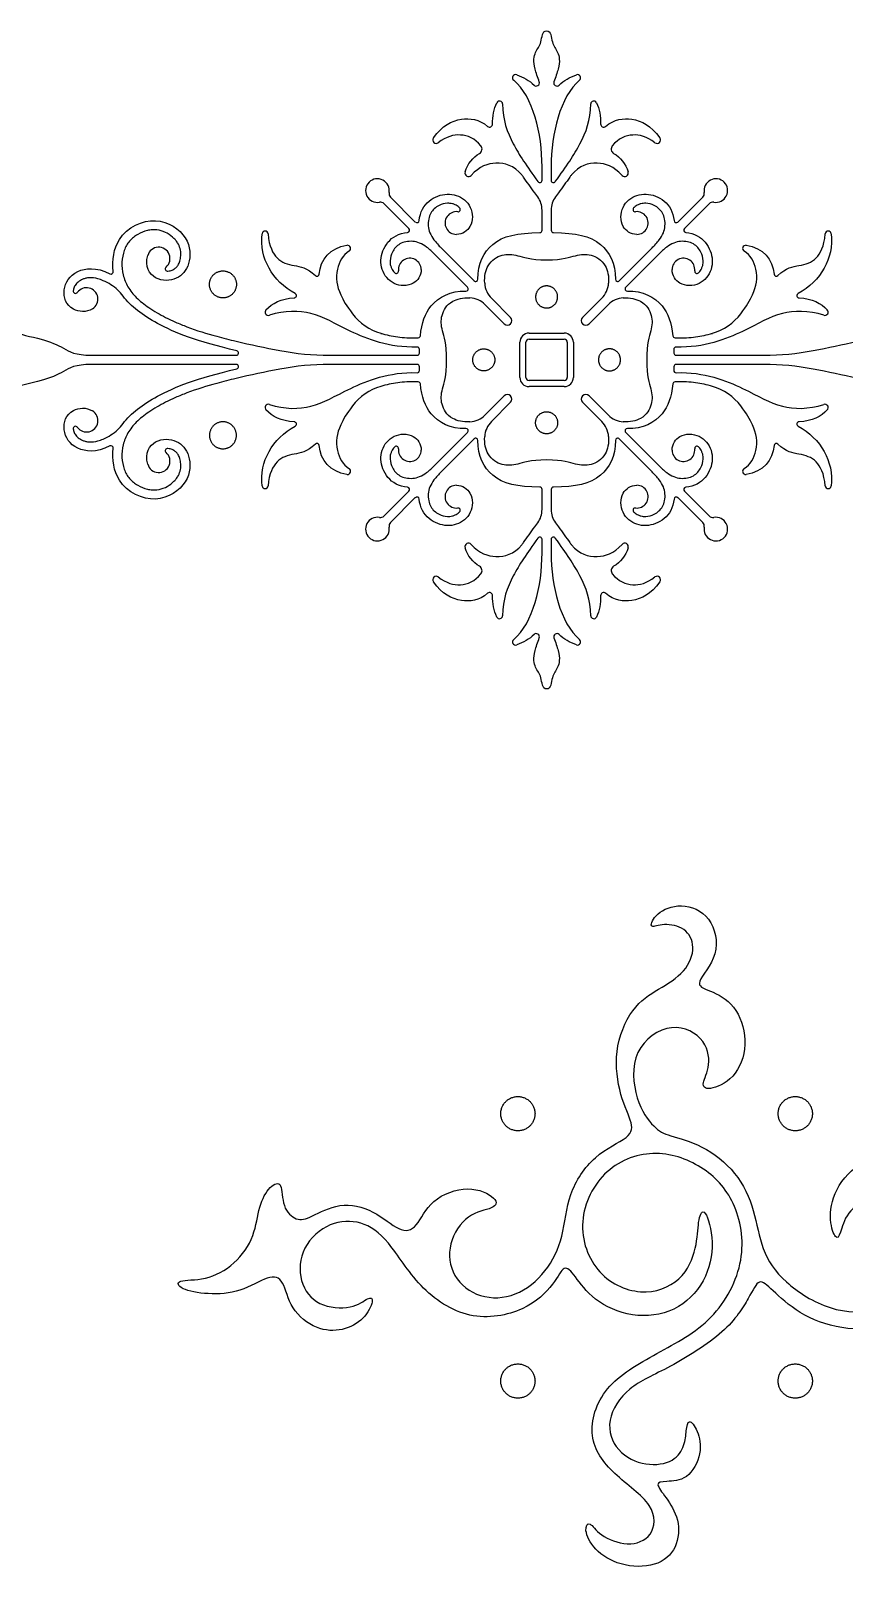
# Model space of a CAD drawing. Extents: x -103 to 101, y -110 to 99.
# Drawn here: x -30.74 to -6.83, y 4.17 to 49.3 of the extents above; entities that cross this region are included whole.
import ezdxf

# ---------------------------------------------------------------- set-up
doc = ezdxf.new("R2010")
doc.units = 0
doc.header["$MEASUREMENT"] = 0
doc.layers.add('LAYER_03', color=5, linetype='CONTINUOUS')

msp = doc.modelspace()

# ---------------------------------------------------------------- linework, layer by layer
at = {"layer": 'LAYER_03'}
for p, q in [((-15.712, 44.907), (-15.712, 45.301)), ((-15.444, 45.301), (-15.444, 44.907)), ((-20.165, 44.41), (-19.437, 43.682)), ((-15.839, 44.42), (-15.928, 44.543)), ((-15.228, 44.543), (-15.317, 44.42)), ((-11.72, 43.682), (-10.991, 44.41)), ((-19.626, 43.492), (-20.354, 44.221)), ((-15.712, 43.44), (-15.712, 44.031)), ((-15.444, 44.031), (-15.444, 43.44)), ((-10.802, 44.221), (-11.53, 43.492)), ((-18.675, 42.92), (-17.712, 41.957)), ((-13.444, 41.957), (-12.481, 42.92)), ((-17.902, 41.768), (-18.865, 42.731)), ((-12.291, 42.731), (-13.254, 41.768)), ((-17.388, 41.254), (-16.825, 40.691)), ((-16.636, 40.881), (-17.198, 41.443)), ((-13.958, 41.443), (-14.52, 40.881)), ((-14.331, 40.691), (-13.769, 41.254)), ((-16.095, 40.419), (-15.578, 40.419)), ((-16.095, 40.24), (-15.578, 40.24)), ((-15.578, 40.419), (-15.061, 40.419)), ((-15.578, 40.24), (-15.061, 40.24)), ((-28.946, 39.768), (-24.698, 39.768)), ((-21.967, 39.768), (-19.384, 39.768)), ((-16.363, 39.634), (-16.363, 40.151)), ((-16.185, 39.634), (-16.185, 40.151)), ((-14.971, 40.151), (-14.971, 39.634)), ((-14.793, 40.151), (-14.793, 39.634)), ((-11.772, 39.768), (-9.189, 39.768)), ((-24.698, 39.5), (-28.946, 39.5)), ((-19.384, 39.5), (-21.967, 39.5)), ((-16.363, 39.116), (-16.363, 39.634)), ((-16.185, 39.116), (-16.185, 39.634)), ((-14.971, 39.634), (-14.971, 39.116)), ((-14.793, 39.634), (-14.793, 39.116)), ((-9.189, 39.5), (-11.772, 39.5)), ((-15.578, 39.027), (-16.095, 39.027)), ((-15.578, 38.848), (-16.095, 38.848)), ((-15.061, 39.027), (-15.578, 39.027)), ((-15.061, 38.848), (-15.578, 38.848)), ((-16.825, 38.576), (-17.388, 38.014)), ((-17.198, 37.824), (-16.636, 38.387)), ((-14.52, 38.387), (-13.958, 37.824)), ((-13.769, 38.014), (-14.331, 38.576)), ((-18.865, 36.537), (-17.902, 37.5)), ((-13.254, 37.5), (-12.291, 36.537)), ((-17.712, 37.31), (-18.675, 36.347)), ((-12.481, 36.347), (-13.444, 37.31)), ((-20.354, 35.047), (-19.626, 35.775)), ((-15.712, 35.237), (-15.712, 35.828)), ((-15.444, 35.828), (-15.444, 35.237)), ((-11.53, 35.775), (-10.802, 35.047)), ((-19.437, 35.586), (-20.165, 34.858)), ((-10.991, 34.858), (-11.72, 35.586)), ((-15.928, 34.725), (-15.839, 34.847)), ((-15.317, 34.847), (-15.228, 34.725)), ((-15.712, 33.967), (-15.712, 34.361)), ((-15.444, 34.361), (-15.444, 33.967))]:
    msp.add_line(p, q, dxfattribs=at)
for centre, radius, start, end in [((-16.487, 47.919), 0.0924, 70.9914, 229.7928), ((-14.67, 47.919), 0.0924, 310.2072, 109.0086), ((-15.881, 47.769), 0.0924, 225.1482, 17.5878), ((-15.275, 47.769), 0.0924, 162.4122, 314.8518), ((-16.962, 47.149), 0.0886, 0.4575, 154.035), ((-14.194, 47.149), 0.0886, 25.965, 179.5425), ((-17.254, 46.56), 0.0898, 229.722, 2.0427), ((-13.902, 46.56), 0.0898, 177.9573, 310.278), ((-18.823, 46.092), 0.101, 144.1836, 307.4081), ((-12.333, 46.092), 0.101, 232.5919, 35.8164), ((-17.623, 45.825), 0.147, 300.6938, 38.6741), ((-13.534, 45.825), 0.147, 141.3259, 239.3062), ((-17.874, 45.125), 0.105, 163.5571, 317.1878), ((-13.282, 45.125), 0.105, 222.8122, 16.4429), ((-20.55, 44.606), 0.347, 350.1335, 279.8664), ((-17.112, 44.404), 1.042, 35.0439, 39.4346), ((-15.779, 44.907), 0.067, 215.8732, 0), ((-15.377, 44.907), 0.067, 180, 324.1268), ((-14.044, 44.404), 1.042, 140.5654, 144.9561), ((-10.606, 44.606), 0.347, 260.1336, 189.8665), ((-20.464, 44.111), 0.155, 45, 99.8664), ((-20.055, 44.52), 0.155, 170.1338, 225.0004), ((-16.373, 44.031), 0.661, 360, 36.1253), ((-14.784, 44.031), 0.661, 143.8747, 180), ((-11.101, 44.52), 0.155, 314.9996, 9.8662), ((-10.692, 44.111), 0.155, 80.1336, 135), ((-18.229, 43.653), 0.334, 83.3877, 270), ((-18.183, 44.051), 0.067, 263.3877, 44.1076), ((-12.973, 44.051), 0.067, 135.8924, 276.6123), ((-12.927, 43.653), 0.334, 270, 96.6123), ((-23.852, 43.33), 0.0876, 4.5423, 173.7105), ((-19.673, 43.445), 0.067, 275.3954, 45), ((-19.389, 43.729), 0.067, 225, 354.6046), ((-15.779, 43.44), 0.067, 271.0121, 0), ((-15.377, 43.44), 0.067, 180, 268.9879), ((-11.767, 43.729), 0.067, 185.3954, 315), ((-11.483, 43.445), 0.067, 135, 264.6046), ((-7.305, 43.33), 0.0876, 6.2895, 175.4577), ((-26.98, 42.608), 0.334, 310.7353, 163.8737), ((-21.431, 42.905), 0.0943, 298.7203, 98.2044), ((-9.725, 42.905), 0.0943, 81.7956, 241.2797), ((-19.598, 42.285), 0.334, 0, 186.6123), ((-11.558, 42.285), 0.334, 353.3877, 180), ((-28.38, 42.222), 0.067, 243.318, 7.4501), ((-26.718, 42.305), 0.067, 130.7353, 276.7329), ((-22.327, 42.157), 0.067, 225.3243, 355.997), ((-19.996, 42.239), 0.067, 225.8924, 6.6123), ((-17.665, 42.005), 0.067, 225, 1.5638), ((-13.491, 42.005), 0.067, 178.4362, 315), ((-11.16, 42.239), 0.067, 173.3877, 314.1076), ((-8.829, 42.157), 0.067, 184.003, 314.6757), ((-29.423, 41.653), 0.067, 172.6303, 324.0724), ((-29.099, 41.418), 0.334, 302.1211, 144.0724), ((-29.078, 40.729), 1.31, 36.2822, 57.9444), ((-22.998, 41.522), 0.067, 272.8313, 61.1801), ((-17.949, 41.721), 0.067, 268.4362, 45), ((-16.711, 41.93), 0.689, 183.6851, 225), ((-14.445, 41.93), 0.689, 315, 356.3149), ((-13.207, 41.721), 0.067, 135, 271.5638), ((-8.158, 41.522), 0.067, 118.8199, 267.1687), ((-23.754, 41.038), 0.0985, 136.8212, 287.7103), ((-17.875, 40.767), 0.689, 45, 86.3149), ((-13.281, 40.767), 0.689, 93.6851, 135), ((-7.402, 41.038), 0.0985, 252.2897, 43.1788), ((-20.009, 41.945), 1.594, 216.8262, 253.9504), ((-16.73, 40.786), 0.134, 225, 45), ((-14.426, 40.786), 0.134, 135, 315), ((-11.147, 41.945), 1.594, 286.0496, 323.1738), ((-19.355, 40.347), 0.067, 272.5837, 353.7781), ((-16.095, 40.151), 0.268, 90, 180), ((-16.095, 40.151), 0.0893, 90, 180), ((-15.061, 40.151), 0.268, 360, 90), ((-15.061, 40.151), 0.0893, 0, 90), ((-11.801, 40.347), 0.067, 186.2219, 267.4163), ((-24.698, 39.835), 0.067, 270, 76.8379), ((-21.967, 47.389), 7.621, 259.043, 270), ((-19.382, 39.944), 0.067, 358.2504, 91.9481), ((-19.384, 39.835), 0.067, 270, 359.6913), ((-11.775, 39.944), 0.067, 88.0519, 181.7496), ((-11.772, 39.835), 0.067, 180.3087, 270), ((-9.189, 47.389), 7.621, 270, 280.957), ((-24.698, 39.433), 0.067, 283.1621, 90), ((-21.967, 31.878), 7.621, 90, 100.957), ((-19.384, 39.433), 0.067, 0.3087, 90), ((-19.382, 39.323), 0.067, 268.0519, 1.7496), ((-11.775, 39.323), 0.067, 178.2504, 271.9481), ((-11.772, 39.433), 0.067, 90, 179.6913), ((-9.189, 31.878), 7.621, 79.043, 90), ((-20.009, 37.323), 1.594, 106.0496, 143.1738), ((-19.355, 38.921), 0.067, 6.2219, 87.4163), ((-16.095, 39.116), 0.268, 180, 270), ((-16.095, 39.116), 0.0893, 180, 270), ((-15.061, 39.116), 0.0893, 270, 360), ((-15.061, 39.116), 0.268, 270, 0), ((-11.801, 38.921), 0.067, 92.5837, 173.7781), ((-11.147, 37.323), 1.594, 36.8262, 73.9504), ((-16.73, 38.481), 0.134, 315, 135), ((-14.426, 38.481), 0.134, 45, 225), ((-29.099, 37.849), 0.334, 215.9276, 57.8789), ((-23.754, 38.23), 0.0985, 72.2897, 223.1788), ((-17.875, 38.501), 0.689, 273.6851, 315), ((-13.281, 38.501), 0.689, 225, 266.3149), ((-7.402, 38.23), 0.0985, 316.8212, 107.7103), ((-29.423, 37.614), 0.067, 35.9276, 187.3697), ((-29.078, 38.539), 1.31, 302.0556, 323.7178), ((-22.998, 37.746), 0.067, 298.8199, 87.1687), ((-17.949, 37.547), 0.067, 315, 91.5638), ((-16.711, 37.337), 0.689, 135, 176.3149), ((-14.445, 37.337), 0.689, 3.6851, 45), ((-13.207, 37.547), 0.067, 88.4362, 225), ((-8.158, 37.746), 0.067, 92.8313, 241.1801), ((-28.38, 37.046), 0.067, 352.5499, 116.682), ((-26.718, 36.963), 0.067, 83.2671, 229.2647), ((-22.327, 37.111), 0.067, 4.003, 134.6757), ((-19.996, 37.029), 0.067, 353.3877, 134.1076), ((-19.598, 36.982), 0.334, 173.3877, 360), ((-17.665, 37.263), 0.067, 358.4362, 135), ((-13.491, 37.263), 0.067, 45, 181.5638), ((-11.558, 36.982), 0.334, 180, 6.6123), ((-11.16, 37.029), 0.067, 45.8924, 186.6123), ((-8.829, 37.111), 0.067, 45.3243, 175.997), ((-26.98, 36.659), 0.334, 196.1263, 49.2647), ((-21.431, 36.362), 0.0943, 261.7956, 61.2797), ((-9.725, 36.362), 0.0943, 118.7203, 278.2044), ((-23.852, 35.938), 0.0876, 186.2895, 355.4577), ((-19.673, 35.823), 0.067, 315, 84.6046), ((-18.229, 35.614), 0.334, 90, 276.6123), ((-15.779, 35.828), 0.067, 360, 88.9879), ((-15.377, 35.828), 0.067, 91.0121, 180), ((-12.927, 35.614), 0.334, 263.3877, 90), ((-11.483, 35.823), 0.067, 95.3954, 225), ((-7.305, 35.938), 0.0876, 184.5423, 353.7105), ((-19.389, 35.538), 0.067, 5.3954, 135), ((-18.183, 35.216), 0.067, 315.8924, 96.6123), ((-16.373, 35.237), 0.661, 323.8747, 0), ((-14.784, 35.237), 0.661, 180, 216.1253), ((-12.973, 35.216), 0.067, 83.3877, 224.1076), ((-11.767, 35.538), 0.067, 45, 174.6046), ((-20.55, 34.662), 0.347, 80.1336, 9.8665), ((-20.464, 35.157), 0.155, 260.1336, 315), ((-20.055, 34.748), 0.155, 134.9996, 189.8662), ((-11.101, 34.748), 0.155, 350.1338, 45.0004), ((-10.606, 34.662), 0.347, 170.1335, 99.8664), ((-10.692, 35.157), 0.155, 225, 279.8664), ((-15.779, 34.361), 0.067, 360, 144.1268), ((-15.377, 34.361), 0.067, 35.8732, 180), ((-17.874, 34.143), 0.105, 42.8122, 196.4429), ((-17.112, 34.863), 1.042, 320.5654, 324.9561), ((-14.044, 34.863), 1.042, 215.0439, 219.4346), ((-13.282, 34.143), 0.105, 343.5571, 137.1878), ((-17.623, 33.443), 0.147, 321.3259, 59.3062), ((-13.534, 33.443), 0.147, 120.6938, 218.6741), ((-18.823, 33.176), 0.101, 52.5919, 215.8164), ((-12.333, 33.176), 0.101, 324.1836, 127.4081), ((-17.254, 32.707), 0.0898, 357.9573, 130.278), ((-13.902, 32.707), 0.0898, 49.722, 182.0427), ((-16.962, 32.118), 0.0886, 205.965, 359.5425), ((-14.194, 32.118), 0.0886, 180.4575, 334.035), ((-16.487, 31.348), 0.0924, 130.2072, 289.0086), ((-15.881, 31.499), 0.0924, 342.4122, 134.8518), ((-15.275, 31.499), 0.0924, 45.1482, 197.5878), ((-14.67, 31.348), 0.0924, 250.9914, 49.7928)]:
    msp.add_arc(centre, radius, start, end, dxfattribs=at)
for points, knots in [([(-15.793, 47.797), (-15.837, 47.936), (-15.992, 48.322), (-15.923, 48.709), (-15.712, 48.907), (-15.712, 49.301), (-15.578, 49.301)], [1929.3702799, 1929.3702799, 1929.3702799, 1929.3702799, 1929.4959768, 1929.7481571, 1930.0003375, 1930.2525179, 1930.2525179, 1930.2525179, 1930.2525179]), ([(-15.578, 49.301), (-15.444, 49.301), (-15.444, 48.907), (-15.233, 48.709), (-15.164, 48.322), (-15.319, 47.936), (-15.363, 47.797)], [1930.2525179, 1930.2525179, 1930.2525179, 1930.2525179, 1930.5046982, 1930.7568786, 1931.009059, 1931.1347558, 1931.1347558, 1931.1347558, 1931.1347558]), ([(-16.873, 47.15), (-16.869, 46.67), (-16.618, 45.999), (-16.167, 45.329), (-15.833, 44.868)], [1926.157896, 1926.157896, 1926.157896, 1926.157896, 1926.766564, 1927.340846, 1927.340846, 1927.340846, 1927.340846]), ([(-15.323, 44.868), (-14.989, 45.329), (-14.538, 45.999), (-14.287, 46.67), (-14.283, 47.15)], [1933.16419, 1933.16419, 1933.16419, 1933.16419, 1933.738472, 1934.34714, 1934.34714, 1934.34714, 1934.34714]), ([(-18.905, 46.151), (-18.641, 46.517), (-18.131, 46.78), (-17.563, 46.704), (-17.312, 46.492)], [1924.7886051, 1924.7886051, 1924.7886051, 1924.7886051, 1925.2639073, 1925.6861257, 1925.6861257, 1925.6861257, 1925.6861257]), ([(-13.844, 46.492), (-13.593, 46.704), (-13.025, 46.78), (-12.515, 46.517), (-12.251, 46.151)], [1934.81891, 1934.81891, 1934.81891, 1934.81891, 1935.2411285, 1935.7164306, 1935.7164306, 1935.7164306, 1935.7164306]), ([(-17.508, 45.917), (-17.689, 46.144), (-18.104, 46.306), (-18.52, 46.197), (-18.762, 46.012)], [1923.9194874, 1923.9194874, 1923.9194874, 1923.9194874, 1924.2930217, 1924.6597912, 1924.6597912, 1924.6597912, 1924.6597912]), ([(-12.394, 46.012), (-12.637, 46.197), (-13.052, 46.306), (-13.467, 46.144), (-13.648, 45.917)], [1935.8452445, 1935.8452445, 1935.8452445, 1935.8452445, 1936.212014, 1936.5855484, 1936.5855484, 1936.5855484, 1936.5855484]), ([(-16.307, 45.066), (-16.54, 45.344), (-17.046, 45.488), (-17.55, 45.32), (-17.797, 45.053)], [1922.491994, 1922.491994, 1922.491994, 1922.491994, 1922.9342977, 1923.3409476, 1923.3409476, 1923.3409476, 1923.3409476]), ([(-13.359, 45.053), (-13.606, 45.32), (-14.11, 45.488), (-14.616, 45.344), (-14.849, 45.066)], [1937.1640881, 1937.1640881, 1937.1640881, 1937.1640881, 1937.570738, 1938.0130418, 1938.0130418, 1938.0130418, 1938.0130418]), ([(-19.322, 43.723), (-19.311, 43.844), (-19.214, 44.182), (-18.786, 44.502), (-18.216, 44.531), (-17.749, 44.161), (-17.728, 43.55), (-18.043, 43.32), (-18.229, 43.32)], [1916.475596, 1916.475596, 1916.475596, 1916.475596, 1916.633579, 1916.93417, 1917.234761, 1917.535353, 1917.835944, 1918.069764, 1918.069764, 1918.069764, 1918.069764]), ([(-18.135, 44.098), (-18.14, 44.103), (-18.178, 44.141), (-18.248, 44.186), (-18.365, 44.228), (-18.53, 44.243), (-18.718, 44.19), (-18.884, 44.081), (-18.995, 43.945), (-19.054, 43.767), (-19.067, 43.567), (-19.015, 43.352), (-18.878, 43.134), (-18.751, 42.996), (-18.675, 42.92)], [1918.6302002, 1918.6302002, 1918.6302002, 1918.6302002, 1918.6395794, 1918.7023862, 1918.7410684, 1918.8058199, 1918.9222995, 1918.9975612, 1919.0713348, 1919.1542067, 1919.2467452, 1919.338637, 1919.4460057, 1919.5902885, 1919.5902885, 1919.5902885, 1919.5902885]), ([(-12.927, 43.32), (-13.113, 43.32), (-13.428, 43.55), (-13.407, 44.161), (-12.941, 44.531), (-12.37, 44.502), (-11.942, 44.182), (-11.845, 43.844), (-11.834, 43.723)], [1942.435271, 1942.435271, 1942.435271, 1942.435271, 1942.669092, 1942.969683, 1943.270274, 1943.570865, 1943.871457, 1944.02944, 1944.02944, 1944.02944, 1944.02944]), ([(-12.481, 42.92), (-12.405, 42.996), (-12.278, 43.134), (-12.141, 43.352), (-12.089, 43.567), (-12.102, 43.767), (-12.161, 43.945), (-12.272, 44.081), (-12.439, 44.19), (-12.626, 44.243), (-12.791, 44.228), (-12.908, 44.186), (-12.978, 44.141), (-13.016, 44.103), (-13.021, 44.098)], [1940.9147472, 1940.9147472, 1940.9147472, 1940.9147472, 1941.0590301, 1941.1663988, 1941.2582905, 1941.350829, 1941.4337009, 1941.5074746, 1941.5827362, 1941.6992159, 1941.7639674, 1941.8026496, 1941.8654563, 1941.8748355, 1941.8748355, 1941.8748355, 1941.8748355]), ([(-28.313, 42.231), (-28.357, 42.564), (-28.21, 43.396), (-27.015, 43.939), (-26.033, 43.239), (-26.039, 42.393), (-26.41, 41.967), (-27.093, 41.921), (-27.398, 42.361), (-27.3, 42.701)], [1891.234993, 1891.234993, 1891.234993, 1891.234993, 1891.652017, 1892.250054, 1892.848092, 1893.446129, 1894.044166, 1894.642204, 1895.207058, 1895.207058, 1895.207058, 1895.207058]), ([(-26.71, 42.238), (-26.687, 42.241), (-26.625, 42.253), (-26.536, 42.288), (-26.451, 42.353), (-26.386, 42.448), (-26.342, 42.576), (-26.321, 42.732), (-26.341, 42.907), (-26.405, 43.052), (-26.489, 43.162), (-26.602, 43.275), (-26.779, 43.392), (-26.989, 43.453), (-27.17, 43.457), (-27.364, 43.427), (-27.604, 43.333), (-27.807, 43.168), (-27.929, 42.996), (-28.021, 42.791), (-28.074, 42.495), (-28.04, 42.125), (-27.897, 41.763), (-27.682, 41.502), (-27.463, 41.308), (-27.182, 41.103), (-26.852, 40.914), (-26.475, 40.734), (-25.978, 40.533), (-25.382, 40.349), (-24.469, 40.118), (-23.847, 39.99), (-23.415, 39.907)], [1895.839447, 1895.839447, 1895.839447, 1895.839447, 1895.8717, 1895.922895, 1895.967197, 1896.014538, 1896.075224, 1896.147879, 1896.225364, 1896.309559, 1896.357754, 1896.410676, 1896.523766, 1896.640231, 1896.700711, 1896.765693, 1896.903692, 1897.043197, 1897.112494, 1897.185306, 1897.344173, 1897.512603, 1897.680594, 1897.860833, 1897.962505, 1898.073883, 1898.327985, 1898.472319, 1898.635312, 1899.047207, 1899.310118, 1899.900696, 1899.900696, 1899.900696, 1899.900696]), ([(-23.764, 43.336), (-23.734, 42.959), (-23.502, 42.533), (-23.051, 42.397), (-22.618, 42.35), (-22.374, 42.109)], [1905.63089, 1905.63089, 1905.63089, 1905.63089, 1905.957108, 1906.326223, 1906.646345, 1906.646345, 1906.646345, 1906.646345]), ([(-19.264, 42.285), (-19.264, 42.099), (-19.495, 41.784), (-20.105, 41.805), (-20.476, 42.271), (-20.446, 42.842), (-20.126, 43.27), (-19.788, 43.367), (-19.667, 43.378)], [1912.903853, 1912.903853, 1912.903853, 1912.903853, 1913.137674, 1913.438265, 1913.738856, 1914.039448, 1914.340039, 1914.498022, 1914.498022, 1914.498022, 1914.498022]), ([(-17.598, 42.007), (-17.61, 42.46), (-17.202, 43.216), (-16.445, 43.361), (-15.778, 43.373)], [1920.27175, 1920.27175, 1920.27175, 1920.27175, 1920.899412, 1921.636772, 1921.636772, 1921.636772, 1921.636772]), ([(-15.378, 43.373), (-14.711, 43.361), (-13.954, 43.216), (-13.546, 42.46), (-13.558, 42.007)], [1938.868264, 1938.868264, 1938.868264, 1938.868264, 1939.605623, 1940.233286, 1940.233286, 1940.233286, 1940.233286]), ([(-11.489, 43.378), (-11.368, 43.367), (-11.03, 43.27), (-10.71, 42.842), (-10.681, 42.271), (-11.051, 41.805), (-11.661, 41.784), (-11.892, 42.099), (-11.892, 42.285)], [1946.007014, 1946.007014, 1946.007014, 1946.007014, 1946.164997, 1946.465588, 1946.766179, 1947.066771, 1947.367362, 1947.601182, 1947.601182, 1947.601182, 1947.601182]), ([(-8.782, 42.109), (-8.538, 42.35), (-8.105, 42.397), (-7.654, 42.533), (-7.422, 42.959), (-7.392, 43.336)], [1953.858691, 1953.858691, 1953.858691, 1953.858691, 1954.178813, 1954.547928, 1954.874145, 1954.874145, 1954.874145, 1954.874145]), ([(-7.741, 39.907), (-7.309, 39.99), (-6.687, 40.118), (-5.774, 40.349), (-5.178, 40.533), (-4.681, 40.734), (-4.304, 40.914), (-3.975, 41.103), (-3.693, 41.308), (-3.474, 41.502), (-3.259, 41.763), (-3.116, 42.125), (-3.082, 42.495), (-3.135, 42.791), (-3.227, 42.996), (-3.349, 43.168), (-3.552, 43.333), (-3.792, 43.427), (-3.987, 43.457), (-4.167, 43.453), (-4.377, 43.392), (-4.554, 43.275), (-4.667, 43.162), (-4.751, 43.052), (-4.815, 42.907), (-4.835, 42.732), (-4.814, 42.576), (-4.77, 42.448), (-4.705, 42.353), (-4.62, 42.288), (-4.531, 42.253), (-4.47, 42.241), (-4.446, 42.238)], [1960.60434, 1960.60434, 1960.60434, 1960.60434, 1961.194917, 1961.457829, 1961.869724, 1962.032717, 1962.177051, 1962.431153, 1962.542531, 1962.644203, 1962.824441, 1962.992433, 1963.160863, 1963.319729, 1963.392542, 1963.461839, 1963.601344, 1963.739343, 1963.804324, 1963.864805, 1963.98127, 1964.09436, 1964.147282, 1964.195477, 1964.279671, 1964.357156, 1964.429812, 1964.490497, 1964.537839, 1964.582141, 1964.633336, 1964.665589, 1964.665589, 1964.665589, 1964.665589]), ([(-18.865, 42.731), (-18.941, 42.807), (-19.078, 42.934), (-19.297, 43.071), (-19.511, 43.123), (-19.711, 43.11), (-19.889, 43.051), (-20.025, 42.94), (-20.134, 42.773), (-20.187, 42.586), (-20.173, 42.421), (-20.131, 42.304), (-20.085, 42.234), (-20.047, 42.196), (-20.042, 42.191)], [1911.3833293, 1911.3833293, 1911.3833293, 1911.3833293, 1911.5276123, 1911.634981, 1911.7268727, 1911.8194112, 1911.9022831, 1911.9760567, 1912.0513184, 1912.167798, 1912.2325495, 1912.2712317, 1912.3340384, 1912.3434176, 1912.3434176, 1912.3434176, 1912.3434176]), ([(-11.114, 42.191), (-11.109, 42.196), (-11.071, 42.234), (-11.025, 42.304), (-10.983, 42.421), (-10.969, 42.586), (-11.022, 42.773), (-11.131, 42.94), (-11.267, 43.051), (-11.445, 43.11), (-11.645, 43.123), (-11.859, 43.071), (-12.078, 42.934), (-12.216, 42.807), (-12.291, 42.731)], [1948.1616181, 1948.1616181, 1948.1616181, 1948.1616181, 1948.1709973, 1948.2338041, 1948.2724863, 1948.3372377, 1948.4537174, 1948.528979, 1948.6027526, 1948.6856246, 1948.7781631, 1948.8700548, 1948.9774234, 1949.1217064, 1949.1217064, 1949.1217064, 1949.1217064]), ([(-21.386, 42.823), (-21.566, 42.724), (-21.822, 42.227), (-21.708, 41.627), (-21.455, 41.216), (-21.285, 40.989)], [1907.492785, 1907.492785, 1907.492785, 1907.492785, 1907.827069, 1908.254534, 1908.541941, 1908.541941, 1908.541941, 1908.541941]), ([(-17.398, 41.886), (-17.412, 42.092), (-17.307, 42.515), (-16.875, 42.756), (-16.45, 42.727), (-16.07, 42.573), (-15.578, 42.573)], [140.608349, 140.608349, 140.608349, 140.608349, 140.825646, 141.140637, 141.455628, 141.770619, 141.770619, 141.770619, 141.770619]), ([(-15.578, 42.573), (-15.086, 42.573), (-14.706, 42.727), (-14.281, 42.756), (-13.849, 42.515), (-13.744, 42.092), (-13.758, 41.886)], [141.770619, 141.770619, 141.770619, 141.770619, 142.08561, 142.400602, 142.715593, 142.93289, 142.93289, 142.93289, 142.93289]), ([(-9.871, 40.989), (-9.701, 41.216), (-9.448, 41.627), (-9.334, 42.227), (-9.59, 42.724), (-9.77, 42.823)], [1951.963094, 1951.963094, 1951.963094, 1951.963094, 1952.250502, 1952.677967, 1953.012251, 1953.012251, 1953.012251, 1953.012251]), ([(-28.921, 41.136), (-29.112, 41.016), (-29.657, 41.081), (-29.858, 41.709), (-29.48, 42.296), (-28.82, 42.368), (-28.41, 42.162)], [1889.565686, 1889.565686, 1889.565686, 1889.565686, 1889.865353, 1890.313201, 1890.761049, 1891.169997, 1891.169997, 1891.169997, 1891.169997]), ([(-28.383, 41.839), (-28.455, 41.884), (-28.579, 41.952), (-28.792, 42.029), (-28.968, 42.053), (-29.118, 42.033), (-29.231, 41.996), (-29.344, 41.932), (-29.437, 41.828), (-29.477, 41.733), (-29.487, 41.677), (-29.489, 41.662)], [1888.3608556, 1888.3608556, 1888.3608556, 1888.3608556, 1888.4751152, 1888.5503727, 1888.6653146, 1888.7110997, 1888.7524558, 1888.8242338, 1888.8831931, 1888.9384413, 1888.9596265, 1888.9596265, 1888.9596265, 1888.9596265]), ([(-19.289, 40.339), (-19.247, 40.723), (-19.045, 41.32), (-18.404, 41.666), (-17.951, 41.654)], [1909.544557, 1909.544557, 1909.544557, 1909.544557, 1910.074206, 1910.701868, 1910.701868, 1910.701868, 1910.701868]), ([(-13.205, 41.654), (-12.752, 41.666), (-12.111, 41.32), (-11.909, 40.723), (-11.867, 40.339)], [1949.803168, 1949.803168, 1949.803168, 1949.803168, 1950.43083, 1950.960478, 1950.960478, 1950.960478, 1950.960478]), ([(-32.042, 41.235), (-31.945, 40.855), (-31.378, 40.425), (-30.363, 40.259), (-29.754, 39.983), (-29.44, 39.768), (-28.946, 39.768)], [1883.506672, 1883.506672, 1883.506672, 1883.506672, 1883.895683, 1884.323059, 1884.750435, 1885.177811, 1885.177811, 1885.177811, 1885.177811]), ([(-24.683, 39.9), (-25.866, 40.177), (-27.066, 40.65), (-27.798, 41.2), (-28.022, 41.504)], [1887.1678067, 1887.1678067, 1887.1678067, 1887.1678067, 1887.6847633, 1888.1389616, 1888.1389616, 1888.1389616, 1888.1389616]), ([(-19.384, 40.011), (-20.208, 39.983), (-21.526, 40.513), (-22.401, 41.079), (-23.264, 41.091), (-23.724, 40.944)], [1901.847046, 1901.847046, 1901.847046, 1901.847046, 1902.555867, 1903.28513, 1903.949684, 1903.949684, 1903.949684, 1903.949684]), ([(-18.518, 39.634), (-18.518, 40.126), (-18.671, 40.506), (-18.7, 40.931), (-18.459, 41.363), (-18.036, 41.467), (-17.83, 41.454)], [138.099968, 138.099968, 138.099968, 138.099968, 138.414959, 138.72995, 139.044942, 139.262239, 139.262239, 139.262239, 139.262239]), ([(-13.326, 41.454), (-13.12, 41.467), (-12.697, 41.363), (-12.456, 40.931), (-12.485, 40.506), (-12.638, 40.126), (-12.638, 39.634)], [144.279, 144.279, 144.279, 144.279, 144.496297, 144.811288, 145.126279, 145.44127, 145.44127, 145.44127, 145.44127]), ([(-7.432, 40.944), (-7.892, 41.091), (-8.756, 41.079), (-9.63, 40.513), (-10.948, 39.983), (-11.772, 40.011)], [1956.555352, 1956.555352, 1956.555352, 1956.555352, 1957.219906, 1957.949168, 1958.657989, 1958.657989, 1958.657989, 1958.657989]), ([(-20.45, 40.412), (-20.43, 40.407), (-20.247, 40.356), (-19.883, 40.284), (-19.532, 40.272), (-19.352, 40.28)], [1909.0047015, 1909.0047015, 1909.0047015, 1909.0047015, 1909.0317304, 1909.2607342, 1909.5020439, 1909.5020439, 1909.5020439, 1909.5020439]), ([(-11.804, 40.28), (-11.624, 40.272), (-11.273, 40.284), (-10.909, 40.356), (-10.726, 40.407), (-10.706, 40.412)], [1951.0029918, 1951.0029918, 1951.0029918, 1951.0029918, 1951.2443015, 1951.4733053, 1951.5003342, 1951.5003342, 1951.5003342, 1951.5003342]), ([(-28.946, 39.5), (-29.44, 39.5), (-29.754, 39.284), (-30.363, 39.008), (-31.378, 38.842), (-31.945, 38.412), (-32.042, 38.032)], [1876.708921, 1876.708921, 1876.708921, 1876.708921, 1877.136297, 1877.563673, 1877.991049, 1878.38006, 1878.38006, 1878.38006, 1878.38006]), ([(-23.415, 39.361), (-23.847, 39.277), (-24.469, 39.15), (-25.382, 38.919), (-25.978, 38.735), (-26.475, 38.534), (-26.852, 38.353), (-27.182, 38.164), (-27.463, 37.96), (-27.682, 37.766), (-27.897, 37.505), (-28.04, 37.143), (-28.074, 36.772), (-28.021, 36.476), (-27.929, 36.271), (-27.807, 36.1), (-27.604, 35.935), (-27.364, 35.84), (-27.17, 35.811), (-26.989, 35.814), (-26.779, 35.876), (-26.602, 35.992), (-26.489, 36.106), (-26.405, 36.216), (-26.341, 36.36), (-26.321, 36.535), (-26.342, 36.692), (-26.386, 36.82), (-26.451, 36.914), (-26.536, 36.98), (-26.625, 37.015), (-26.687, 37.027), (-26.71, 37.03)], [1861.986036, 1861.986036, 1861.986036, 1861.986036, 1862.576614, 1862.839525, 1863.25142, 1863.414414, 1863.558747, 1863.812849, 1863.924227, 1864.025899, 1864.206138, 1864.37413, 1864.542559, 1864.701426, 1864.774238, 1864.843536, 1864.98304, 1865.121039, 1865.186021, 1865.246501, 1865.362967, 1865.476056, 1865.528978, 1865.577173, 1865.661368, 1865.738853, 1865.811508, 1865.872194, 1865.919535, 1865.963837, 1866.015032, 1866.047285, 1866.047285, 1866.047285, 1866.047285]), ([(-28.022, 37.763), (-27.798, 38.068), (-27.066, 38.618), (-25.866, 39.091), (-24.683, 39.368)], [1873.7477705, 1873.7477705, 1873.7477705, 1873.7477705, 1874.2019686, 1874.7189253, 1874.7189253, 1874.7189253, 1874.7189253]), ([(-23.724, 38.324), (-23.264, 38.177), (-22.401, 38.189), (-21.526, 38.755), (-20.208, 39.284), (-19.384, 39.256)], [1857.937049, 1857.937049, 1857.937049, 1857.937049, 1858.601602, 1859.330865, 1860.039686, 1860.039686, 1860.039686, 1860.039686]), ([(-17.83, 37.813), (-18.036, 37.8), (-18.459, 37.905), (-18.7, 38.337), (-18.671, 38.762), (-18.518, 39.141), (-18.518, 39.634)], [136.937698, 136.937698, 136.937698, 136.937698, 137.154995, 137.469986, 137.784977, 138.099968, 138.099968, 138.099968, 138.099968]), ([(-12.638, 39.634), (-12.638, 39.141), (-12.485, 38.762), (-12.456, 38.337), (-12.697, 37.905), (-13.12, 37.8), (-13.326, 37.813)], [145.44127, 145.44127, 145.44127, 145.44127, 145.756262, 146.071253, 146.386244, 146.603541, 146.603541, 146.603541, 146.603541]), ([(-11.772, 39.256), (-10.948, 39.284), (-9.63, 38.755), (-8.756, 38.189), (-7.892, 38.177), (-7.432, 38.324)], [2000.46535, 2000.46535, 2000.46535, 2000.46535, 2001.174171, 2001.903434, 2002.567987, 2002.567987, 2002.567987, 2002.567987]), ([(-4.446, 37.03), (-4.47, 37.027), (-4.531, 37.015), (-4.62, 36.98), (-4.705, 36.914), (-4.77, 36.82), (-4.814, 36.692), (-4.835, 36.535), (-4.815, 36.36), (-4.751, 36.216), (-4.667, 36.106), (-4.554, 35.992), (-4.377, 35.876), (-4.167, 35.814), (-3.987, 35.811), (-3.792, 35.84), (-3.552, 35.935), (-3.349, 36.1), (-3.227, 36.271), (-3.135, 36.476), (-3.082, 36.772), (-3.116, 37.143), (-3.259, 37.505), (-3.474, 37.766), (-3.693, 37.96), (-3.975, 38.164), (-4.304, 38.353), (-4.681, 38.534), (-5.178, 38.735), (-5.774, 38.919), (-6.687, 39.15), (-7.309, 39.277), (-7.741, 39.361)], [1994.45775, 1994.45775, 1994.45775, 1994.45775, 1994.490004, 1994.541198, 1994.5855, 1994.632842, 1994.693528, 1994.766183, 1994.843668, 1994.927863, 1994.976058, 1995.02898, 1995.142069, 1995.258534, 1995.319015, 1995.383997, 1995.521996, 1995.6615, 1995.730797, 1995.80361, 1995.962476, 1996.130906, 1996.298898, 1996.479136, 1996.580808, 1996.692187, 1996.946288, 1997.090622, 1997.253615, 1997.66551, 1997.928422, 1998.518999, 1998.518999, 1998.518999, 1998.518999]), ([(-19.352, 38.988), (-19.532, 38.996), (-19.883, 38.984), (-20.247, 38.912), (-20.43, 38.861), (-20.45, 38.855)], [2049.6212955, 2049.6212955, 2049.6212955, 2049.6212955, 2049.8626052, 2050.091609, 2050.1186379, 2050.1186379, 2050.1186379, 2050.1186379]), ([(-17.951, 37.614), (-18.404, 37.601), (-19.045, 37.948), (-19.247, 38.544), (-19.289, 38.928)], [2048.421471, 2048.421471, 2048.421471, 2048.421471, 2049.049134, 2049.578782, 2049.578782, 2049.578782, 2049.578782]), ([(-11.867, 38.928), (-11.909, 38.544), (-12.111, 37.948), (-12.752, 37.601), (-13.205, 37.614)], [2008.162861, 2008.162861, 2008.162861, 2008.162861, 2008.69251, 2009.320172, 2009.320172, 2009.320172, 2009.320172]), ([(-10.706, 38.855), (-10.726, 38.861), (-10.909, 38.912), (-11.273, 38.984), (-11.624, 38.996), (-11.804, 38.988)], [2007.6230052, 2007.6230052, 2007.6230052, 2007.6230052, 2007.6500341, 2007.8790379, 2008.1203477, 2008.1203477, 2008.1203477, 2008.1203477]), ([(-28.41, 37.105), (-28.82, 36.899), (-29.48, 36.972), (-29.858, 37.559), (-29.657, 38.186), (-29.112, 38.252), (-28.921, 38.132)], [1870.716735, 1870.716735, 1870.716735, 1870.716735, 1871.125683, 1871.573531, 1872.021379, 1872.321046, 1872.321046, 1872.321046, 1872.321046]), ([(-21.285, 38.279), (-21.455, 38.052), (-21.708, 37.641), (-21.822, 37.041), (-21.566, 36.544), (-21.386, 36.445)], [2050.581398, 2050.581398, 2050.581398, 2050.581398, 2050.868806, 2051.29627, 2051.630555, 2051.630555, 2051.630555, 2051.630555]), ([(-9.77, 36.445), (-9.59, 36.544), (-9.334, 37.041), (-9.448, 37.641), (-9.701, 38.052), (-9.871, 38.279)], [2006.111088, 2006.111088, 2006.111088, 2006.111088, 2006.445373, 2006.872838, 2007.160245, 2007.160245, 2007.160245, 2007.160245]), ([(-29.489, 37.606), (-29.487, 37.59), (-29.477, 37.534), (-29.437, 37.44), (-29.344, 37.335), (-29.231, 37.272), (-29.118, 37.235), (-28.968, 37.214), (-28.792, 37.238), (-28.579, 37.315), (-28.455, 37.383), (-28.383, 37.428)], [1872.9271055, 1872.9271055, 1872.9271055, 1872.9271055, 1872.9482907, 1873.003539, 1873.0624982, 1873.1342762, 1873.1756323, 1873.2214174, 1873.3363593, 1873.4116168, 1873.5258764, 1873.5258764, 1873.5258764, 1873.5258764]), ([(-19.667, 35.889), (-19.788, 35.901), (-20.126, 35.997), (-20.446, 36.426), (-20.476, 36.996), (-20.105, 37.463), (-19.495, 37.484), (-19.264, 37.169), (-19.264, 36.982)], [2044.625318, 2044.625318, 2044.625318, 2044.625318, 2044.783301, 2045.083892, 2045.384483, 2045.685074, 2045.985665, 2046.219486, 2046.219486, 2046.219486, 2046.219486]), ([(-11.892, 36.982), (-11.892, 37.169), (-11.661, 37.484), (-11.051, 37.463), (-10.681, 36.996), (-10.71, 36.426), (-11.03, 35.997), (-11.368, 35.901), (-11.489, 35.889)], [2011.522157, 2011.522157, 2011.522157, 2011.522157, 2011.755978, 2012.056569, 2012.35716, 2012.657751, 2012.958342, 2013.116325, 2013.116325, 2013.116325, 2013.116325]), ([(-27.3, 36.567), (-27.398, 36.907), (-27.093, 37.347), (-26.41, 37.3), (-26.039, 36.875), (-26.033, 36.029), (-27.015, 35.328), (-28.21, 35.871), (-28.357, 36.703), (-28.313, 37.037)], [1866.679674, 1866.679674, 1866.679674, 1866.679674, 1867.244529, 1867.842566, 1868.440603, 1869.03864, 1869.636678, 1870.234715, 1870.651739, 1870.651739, 1870.651739, 1870.651739]), ([(-22.374, 37.159), (-22.618, 36.917), (-23.051, 36.871), (-23.502, 36.734), (-23.734, 36.309), (-23.764, 35.931)], [2052.476995, 2052.476995, 2052.476995, 2052.476995, 2052.797117, 2053.166231, 2053.492449, 2053.492449, 2053.492449, 2053.492449]), ([(-20.042, 37.077), (-20.047, 37.072), (-20.085, 37.033), (-20.131, 36.964), (-20.173, 36.847), (-20.187, 36.682), (-20.134, 36.494), (-20.025, 36.328), (-19.889, 36.217), (-19.711, 36.157), (-19.511, 36.145), (-19.297, 36.196), (-19.078, 36.334), (-18.941, 36.461), (-18.865, 36.537)], [2046.7799218, 2046.7799218, 2046.7799218, 2046.7799218, 2046.789301, 2046.8521078, 2046.89079, 2046.9555415, 2047.0720211, 2047.1472827, 2047.2210563, 2047.3039283, 2047.3964668, 2047.4883585, 2047.5957271, 2047.7400101, 2047.7400101, 2047.7400101, 2047.7400101]), ([(-15.778, 35.895), (-16.445, 35.906), (-17.202, 36.052), (-17.61, 36.808), (-17.598, 37.261)], [2037.486568, 2037.486568, 2037.486568, 2037.486568, 2038.223927, 2038.851589, 2038.851589, 2038.851589, 2038.851589]), ([(-15.578, 36.694), (-16.07, 36.694), (-16.45, 36.54), (-16.875, 36.512), (-17.307, 36.753), (-17.412, 37.175), (-17.398, 37.381)], [134.429317, 134.429317, 134.429317, 134.429317, 134.744308, 135.059299, 135.37429, 135.591588, 135.591588, 135.591588, 135.591588]), ([(-13.758, 37.381), (-13.744, 37.175), (-13.849, 36.753), (-14.281, 36.512), (-14.706, 36.54), (-15.086, 36.694), (-15.578, 36.694)], [133.267046, 133.267046, 133.267046, 133.267046, 133.484343, 133.799335, 134.114326, 134.429317, 134.429317, 134.429317, 134.429317]), ([(-13.558, 37.261), (-13.546, 36.808), (-13.954, 36.052), (-14.711, 35.906), (-15.378, 35.895)], [2018.890054, 2018.890054, 2018.890054, 2018.890054, 2019.517716, 2020.255075, 2020.255075, 2020.255075, 2020.255075]), ([(-12.291, 36.537), (-12.216, 36.461), (-12.078, 36.334), (-11.859, 36.196), (-11.645, 36.145), (-11.445, 36.157), (-11.267, 36.217), (-11.131, 36.328), (-11.022, 36.494), (-10.969, 36.682), (-10.983, 36.847), (-11.025, 36.964), (-11.071, 37.033), (-11.109, 37.072), (-11.114, 37.077)], [2010.001633, 2010.001633, 2010.001633, 2010.001633, 2010.145916, 2010.2532847, 2010.3451764, 2010.4377149, 2010.5205868, 2010.5943604, 2010.6696221, 2010.7861017, 2010.8508532, 2010.8895354, 2010.9523421, 2010.9617213, 2010.9617213, 2010.9617213, 2010.9617213]), ([(-7.392, 35.931), (-7.422, 36.309), (-7.654, 36.734), (-8.105, 36.871), (-8.538, 36.917), (-8.782, 37.159)], [2004.249194, 2004.249194, 2004.249194, 2004.249194, 2004.575412, 2004.944526, 2005.264648, 2005.264648, 2005.264648, 2005.264648]), ([(-18.675, 36.347), (-18.751, 36.271), (-18.878, 36.133), (-19.015, 35.915), (-19.067, 35.701), (-19.054, 35.501), (-18.995, 35.323), (-18.884, 35.187), (-18.718, 35.078), (-18.53, 35.025), (-18.365, 35.039), (-18.248, 35.081), (-18.178, 35.127), (-18.14, 35.165), (-18.135, 35.17)], [2039.5330509, 2039.5330509, 2039.5330509, 2039.5330509, 2039.6773338, 2039.7847025, 2039.8765942, 2039.9691327, 2040.0520047, 2040.1257783, 2040.2010399, 2040.3175196, 2040.3822711, 2040.4209533, 2040.48376, 2040.4931393, 2040.4931393, 2040.4931393, 2040.4931393]), ([(-13.021, 35.17), (-13.016, 35.165), (-12.978, 35.127), (-12.908, 35.081), (-12.791, 35.039), (-12.626, 35.025), (-12.439, 35.078), (-12.272, 35.187), (-12.161, 35.323), (-12.102, 35.501), (-12.089, 35.701), (-12.141, 35.915), (-12.278, 36.133), (-12.405, 36.271), (-12.481, 36.347)], [2017.2485039, 2017.2485039, 2017.2485039, 2017.2485039, 2017.2578831, 2017.3206899, 2017.3593721, 2017.4241236, 2017.5406032, 2017.6158649, 2017.6896385, 2017.7725104, 2017.865049, 2017.9569407, 2018.0643094, 2018.2085922, 2018.2085922, 2018.2085922, 2018.2085922]), ([(-18.229, 35.948), (-18.043, 35.948), (-17.728, 35.717), (-17.749, 35.107), (-18.216, 34.736), (-18.786, 34.766), (-19.214, 35.085), (-19.311, 35.424), (-19.322, 35.545)], [2041.053575, 2041.053575, 2041.053575, 2041.053575, 2041.287396, 2041.587987, 2041.888578, 2042.189169, 2042.48976, 2042.647743, 2042.647743, 2042.647743, 2042.647743]), ([(-11.834, 35.545), (-11.845, 35.424), (-11.942, 35.085), (-12.37, 34.766), (-12.941, 34.736), (-13.407, 35.107), (-13.428, 35.717), (-13.113, 35.948), (-12.927, 35.948)], [2015.0939, 2015.0939, 2015.0939, 2015.0939, 2015.251883, 2015.552474, 2015.853065, 2016.153656, 2016.454247, 2016.688068, 2016.688068, 2016.688068, 2016.688068]), ([(-15.833, 34.4), (-16.167, 33.939), (-16.618, 33.268), (-16.869, 32.598), (-16.873, 32.117)], [2031.782494, 2031.782494, 2031.782494, 2031.782494, 2032.356776, 2032.965443, 2032.965443, 2032.965443, 2032.965443]), ([(-14.283, 32.117), (-14.287, 32.598), (-14.538, 33.268), (-14.989, 33.939), (-15.323, 34.4)], [2024.7762, 2024.7762, 2024.7762, 2024.7762, 2025.384867, 2025.95915, 2025.95915, 2025.95915, 2025.95915]), ([(-17.797, 34.214), (-17.55, 33.948), (-17.046, 33.78), (-16.54, 33.924), (-16.307, 34.201)], [2035.7823918, 2035.7823918, 2035.7823918, 2035.7823918, 2036.1890417, 2036.6313455, 2036.6313455, 2036.6313455, 2036.6313455]), ([(-14.849, 34.201), (-14.616, 33.924), (-14.11, 33.78), (-13.606, 33.948), (-13.359, 34.214)], [2021.1102977, 2021.1102977, 2021.1102977, 2021.1102977, 2021.5526014, 2021.9592513, 2021.9592513, 2021.9592513, 2021.9592513]), ([(-17.312, 32.776), (-17.563, 32.563), (-18.131, 32.487), (-18.641, 32.751), (-18.905, 33.116)], [2033.4372137, 2033.4372137, 2033.4372137, 2033.4372137, 2033.8594322, 2034.3347343, 2034.3347343, 2034.3347343, 2034.3347343]), ([(-18.762, 33.256), (-18.52, 33.071), (-18.104, 32.961), (-17.689, 33.124), (-17.508, 33.351)], [2034.4635482, 2034.4635482, 2034.4635482, 2034.4635482, 2034.8303177, 2035.2038521, 2035.2038521, 2035.2038521, 2035.2038521]), ([(-12.251, 33.116), (-12.515, 32.751), (-13.025, 32.487), (-13.593, 32.563), (-13.844, 32.776)], [2023.4069088, 2023.4069088, 2023.4069088, 2023.4069088, 2023.882211, 2024.3044294, 2024.3044294, 2024.3044294, 2024.3044294]), ([(-13.648, 33.351), (-13.467, 33.124), (-13.052, 32.961), (-12.637, 33.071), (-12.394, 33.256)], [2022.5377911, 2022.5377911, 2022.5377911, 2022.5377911, 2022.9113254, 2023.278095, 2023.278095, 2023.278095, 2023.278095]), ([(-15.578, 29.966), (-15.712, 29.966), (-15.712, 30.361), (-15.923, 30.558), (-15.992, 30.946), (-15.837, 31.332), (-15.793, 31.471)], [2028.8708216, 2028.8708216, 2028.8708216, 2028.8708216, 2029.1230019, 2029.3751823, 2029.6273627, 2029.7530595, 2029.7530595, 2029.7530595, 2029.7530595]), ([(-15.363, 31.471), (-15.319, 31.332), (-15.164, 30.946), (-15.233, 30.558), (-15.444, 30.361), (-15.444, 29.966), (-15.578, 29.966)], [2027.9885836, 2027.9885836, 2027.9885836, 2027.9885836, 2028.1142805, 2028.3664608, 2028.6186412, 2028.8708216, 2028.8708216, 2028.8708216, 2028.8708216])]:
    msp.add_open_spline(points, degree=3, knots=knots, dxfattribs=at)
for points in [[(-15.712, 45.301), (-15.712, 46.283), (-15.974, 47.365), (-16.546, 47.849)], [(-16.456, 48.007), (-16.258, 47.938), (-16.084, 47.84), (-15.946, 47.703)], [(-14.61, 47.849), (-15.182, 47.365), (-15.444, 46.283), (-15.444, 45.301)], [(-15.21, 47.703), (-15.072, 47.84), (-14.898, 47.938), (-14.7, 48.007)], [(-17.164, 46.563), (-17.172, 46.784), (-17.132, 47.002), (-17.041, 47.188)], [(-14.115, 47.188), (-14.024, 47.002), (-13.984, 46.784), (-13.992, 46.563)], [(-17.975, 45.154), (-17.906, 45.388), (-17.741, 45.583), (-17.547, 45.698)], [(-13.609, 45.698), (-13.415, 45.583), (-13.25, 45.388), (-13.182, 45.154)], [(-15.928, 44.543), (-16.04, 44.695), (-16.15, 44.848), (-16.259, 45.003)], [(-14.897, 45.003), (-15.006, 44.848), (-15.116, 44.695), (-15.228, 44.543)], [(-22.965, 41.58), (-23.644, 41.953), (-24.019, 42.61), (-23.939, 43.339)], [(-7.217, 43.339), (-7.137, 42.61), (-7.512, 41.953), (-8.191, 41.58)], [(-22.26, 42.152), (-22.23, 42.584), (-21.941, 42.927), (-21.445, 42.999)], [(-9.712, 42.999), (-9.215, 42.927), (-8.926, 42.584), (-8.896, 42.152)], [(-23.826, 41.105), (-23.649, 41.294), (-23.381, 41.436), (-22.994, 41.455)], [(-8.162, 41.455), (-7.775, 41.436), (-7.507, 41.294), (-7.33, 41.105)], [(-19.317, 39.834), (-19.317, 39.871), (-19.316, 39.907), (-19.315, 39.942)], [(-11.841, 39.942), (-11.84, 39.907), (-11.84, 39.871), (-11.839, 39.834)], [(-19.315, 39.325), (-19.316, 39.36), (-19.317, 39.396), (-19.317, 39.433)], [(-11.839, 39.433), (-11.84, 39.396), (-11.84, 39.36), (-11.841, 39.325)], [(-22.994, 37.813), (-23.381, 37.832), (-23.649, 37.974), (-23.826, 38.163)], [(-7.33, 38.163), (-7.507, 37.974), (-7.775, 37.832), (-8.162, 37.813)], [(-23.939, 35.928), (-24.019, 36.657), (-23.644, 37.314), (-22.965, 37.687)], [(-8.191, 37.687), (-7.512, 37.314), (-7.137, 36.657), (-7.217, 35.928)], [(-21.445, 36.269), (-21.941, 36.34), (-22.23, 36.684), (-22.26, 37.116)], [(-8.896, 37.116), (-8.926, 36.684), (-9.215, 36.34), (-9.712, 36.269)], [(-16.259, 34.265), (-16.15, 34.419), (-16.04, 34.572), (-15.928, 34.725)], [(-15.228, 34.725), (-15.116, 34.572), (-15.006, 34.419), (-14.897, 34.265)], [(-17.547, 33.569), (-17.741, 33.684), (-17.906, 33.88), (-17.975, 34.113)], [(-16.546, 31.419), (-15.974, 31.902), (-15.712, 32.984), (-15.712, 33.967)], [(-15.444, 33.967), (-15.444, 32.984), (-15.182, 31.902), (-14.61, 31.419)], [(-13.182, 34.113), (-13.25, 33.88), (-13.415, 33.684), (-13.609, 33.569)], [(-17.041, 32.079), (-17.132, 32.266), (-17.172, 32.483), (-17.164, 32.704)], [(-13.992, 32.704), (-13.984, 32.483), (-14.024, 32.266), (-14.115, 32.079)], [(-15.946, 31.564), (-16.084, 31.427), (-16.258, 31.329), (-16.456, 31.261)], [(-14.7, 31.261), (-14.898, 31.329), (-15.072, 31.427), (-15.21, 31.564)], [(-20.227, 13.684), (-19.953, 13.352), (-19.377, 12.37), (-17.867, 11.353), (-16.154, 11.669), (-15.308, 12.527), (-15.07, 13.09), (-14.767, 12.766), (-14.248, 12.008), (-13.074, 11.463), (-11.776, 11.632), (-10.872, 12.527), (-10.621, 13.739), (-10.937, 14.8), (-11.132, 14.432), (-11.132, 13.696), (-11.464, 12.669), (-12.594, 12.07), (-14.081, 12.591), (-14.763, 14.207), (-14.008, 15.884), (-12.442, 16.513), (-10.958, 15.993), (-9.989, 14.972), (-9.659, 13.205), (-10.619, 11.359), (-12.352, 10.451), (-13.983, 9.515), (-14.431, 7.95), (-13.67, 6.896), (-12.325, 5.991), (-12.429, 5.029), (-13.188, 4.754), (-14.066, 5.101), (-14.311, 5.551), (-14.502, 5.306), (-14.209, 4.673), (-13.447, 4.189), (-12.33, 4.155), (-11.711, 4.713), (-11.656, 5.592), (-12.085, 6.245), (-12.412, 6.653), (-12.106, 6.694), (-11.432, 6.701), (-10.983, 7.525), (-11.132, 8.212), (-11.418, 8.566), (-11.479, 8.178), (-11.507, 7.763), (-11.799, 7.252), (-12.657, 7.109), (-13.556, 7.538), (-13.876, 8.471), (-13.215, 9.492), (-12.044, 9.968), (-10.234, 11.092), (-9.59, 12.146), (-9.343, 12.686), (-8.991, 12.355), (-8.204, 11.61), (-6.941, 11.113), (-5.45, 11.175), (-4.311, 12.21), (-3.925, 13.836), (-2.705, 14.83), (-1.696, 14.639), (-1.263, 13.98), (-1.49, 13.078), (-2.116, 12.523), (-2.707, 12.401), (-2.586, 12.141), (-1.736, 11.913), (-0.692, 12.243), (-0.138, 12.991), (0.088, 13.408), (0.465, 12.789), (1.354, 12.54), (2.1, 12.8), (1.892, 12.991), (1.059, 13.095), (0.473, 13.973), (0.521, 15.243), (0.015, 15.954), (-0.88, 15.801), (-1.127, 14.934), (-1.675, 15.017), (-2.501, 15.267), (-3.489, 14.774), (-3.833, 14.258), (-4.284, 14.466), (-4.377, 15.712), (-5.366, 16.406), (-6.598, 16.007), (-7.257, 15.001), (-7.246, 14.126), (-7.021, 13.727), (-6.934, 14.074), (-6.684, 14.761), (-5.748, 15.105), (-4.954, 14.674), (-4.623, 13.613), (-4.831, 12.449), (-5.759, 11.624), (-7.266, 11.65), (-8.654, 12.535), (-9.294, 13.495), (-9.44, 14.644), (-9.97, 15.794), (-11.02, 16.603), (-12.032, 16.851), (-12.392, 17.025), (-12.992, 17.828), (-13.126, 19.405), (-11.869, 20.258), (-10.822, 19.659), (-10.775, 18.777), (-11.071, 18.309), (-10.788, 18.147), (-9.943, 18.575), (-9.64, 19.659), (-10.013, 20.723), (-10.816, 21.143), (-11.299, 21.255), (-10.45, 22.133), (-10.713, 23.345), (-11.643, 23.709), (-12.4, 23.385), (-12.583, 22.9), (-12.24, 23.082), (-11.558, 23.007), (-11.192, 22.502), (-11.394, 21.728), (-12.181, 21.187), (-12.996, 20.761), (-13.601, 19.512), (-13.486, 18.113), (-13.045, 17.22), (-13.055, 16.809), (-14.206, 16.309), (-14.978, 15.136), (-15.066, 13.853), (-15.556, 12.825), (-16.468, 12.077), (-17.561, 12.037), (-18.388, 12.679), (-18.513, 13.679), (-17.912, 14.583), (-17.086, 14.693), (-16.976, 14.985), (-17.851, 15.432), (-19.023, 14.983), (-19.389, 14.103), (-19.881, 13.975), (-20.633, 14.683), (-21.684, 14.907), (-22.538, 14.421), (-22.927, 14.322), (-23.365, 14.723), (-23.329, 15.526), (-23.707, 15.398), (-24.054, 14.789), (-24.131, 13.903), (-24.715, 13.045), (-25.609, 12.571), (-26.491, 12.634), (-26.381, 12.324), (-25.544, 12.169), (-24.569, 12.225), (-23.718, 12.775), (-23.292, 12.644), (-23.139, 11.742), (-22.336, 11.118), (-21.559, 11.094), (-20.921, 11.44), (-20.629, 12.042), (-20.793, 12.133), (-21.254, 11.734), (-22.327, 11.812), (-22.881, 12.532), (-22.818, 13.593), (-21.945, 14.344), (-21.016, 14.363), (-20.5, 14.016), (-20.227, 13.684)]]:
    msp.add_open_spline(points, degree=3, dxfattribs=at)
for points, knots in [([(-24.81, 41.57), (-24.53, 41.85), (-24.81, 42.13), (-25.09, 42.41), (-25.37, 42.13), (-25.649, 41.85), (-25.37, 41.57), (-25.09, 41.291), (-24.81, 41.57)], [0, 0, 0, 0.278437, 0.278437, 0.556873, 0.556873, 0.83531, 0.83531, 1.113746, 1.113746, 1.113746]), ([(-15.26, 41.541), (-15.2, 41.222), (-15.519, 41.163), (-15.837, 41.104), (-15.897, 41.422), (-15.956, 41.741), (-15.637, 41.8), (-15.319, 41.859), (-15.26, 41.541)], [0, 0, 0, 0.2279489, 0.2279489, 0.4558977, 0.4558977, 0.6838466, 0.6838466, 0.9117954, 0.9117954, 0.9117954]), ([(-17.485, 39.315), (-17.167, 39.256), (-17.107, 39.575), (-17.048, 39.893), (-17.367, 39.952), (-17.685, 40.011), (-17.744, 39.693), (-17.804, 39.374), (-17.485, 39.315)], [0, 0, 0, 0.2279489, 0.2279489, 0.4558977, 0.4558977, 0.6838466, 0.6838466, 0.9117954, 0.9117954, 0.9117954]), ([(-13.671, 39.315), (-13.989, 39.256), (-14.049, 39.575), (-14.108, 39.893), (-13.789, 39.952), (-13.471, 40.011), (-13.412, 39.693), (-13.352, 39.374), (-13.671, 39.315)], [0, 0, 0, 0.2279489, 0.2279489, 0.4558977, 0.4558977, 0.6838466, 0.6838466, 0.9117954, 0.9117954, 0.9117954]), ([(-15.26, 37.727), (-15.2, 38.045), (-15.519, 38.104), (-15.837, 38.164), (-15.897, 37.845), (-15.956, 37.527), (-15.637, 37.467), (-15.319, 37.408), (-15.26, 37.727)], [0, 0, 0, 0.2279489, 0.2279489, 0.4558977, 0.4558977, 0.6838466, 0.6838466, 0.9117954, 0.9117954, 0.9117954]), ([(-24.81, 37.697), (-24.53, 37.417), (-24.81, 37.138), (-25.09, 36.858), (-25.37, 37.138), (-25.649, 37.417), (-25.37, 37.697), (-25.09, 37.977), (-24.81, 37.697)], [0, 0, 0, 0.278437, 0.278437, 0.556873, 0.556873, 0.83531, 0.83531, 1.113746, 1.113746, 1.113746]), ([(-16.086, 17.116), (-15.712, 17.453), (-16.048, 17.827), (-16.385, 18.201), (-16.759, 17.864), (-17.133, 17.528), (-16.796, 17.154), (-16.46, 16.78), (-16.086, 17.116)], [0, 0, 0, 0.1927719, 0.1927719, 0.3855438, 0.3855438, 0.5783157, 0.5783157, 0.7710876, 0.7710876, 0.7710876]), ([(-7.935, 17.116), (-7.561, 17.453), (-7.897, 17.827), (-8.234, 18.201), (-8.608, 17.864), (-8.982, 17.528), (-8.645, 17.154), (-8.309, 16.78), (-7.935, 17.116)], [0, 0, 0, 0.1927719, 0.1927719, 0.3855438, 0.3855438, 0.5783157, 0.5783157, 0.7710876, 0.7710876, 0.7710876]), ([(-16.086, 9.262), (-15.712, 9.599), (-16.048, 9.973), (-16.385, 10.347), (-16.759, 10.011), (-17.133, 9.674), (-16.796, 9.3), (-16.46, 8.926), (-16.086, 9.262)], [0, 0, 0, 0.1927719, 0.1927719, 0.3855438, 0.3855438, 0.5783157, 0.5783157, 0.7710876, 0.7710876, 0.7710876]), ([(-7.935, 9.262), (-7.561, 9.599), (-7.897, 9.973), (-8.234, 10.347), (-8.608, 10.011), (-8.982, 9.674), (-8.645, 9.3), (-8.309, 8.926), (-7.935, 9.262)], [0, 0, 0, 0.1927719, 0.1927719, 0.3855438, 0.3855438, 0.5783157, 0.5783157, 0.7710876, 0.7710876, 0.7710876])]:
    msp.add_rational_spline(points, [1, 0.707106781187, 1, 0.707106781187, 1, 0.707106781187, 1, 0.707106781187, 1], degree=2, knots=knots, dxfattribs=at)

doc.saveas('drawing.dxf')
